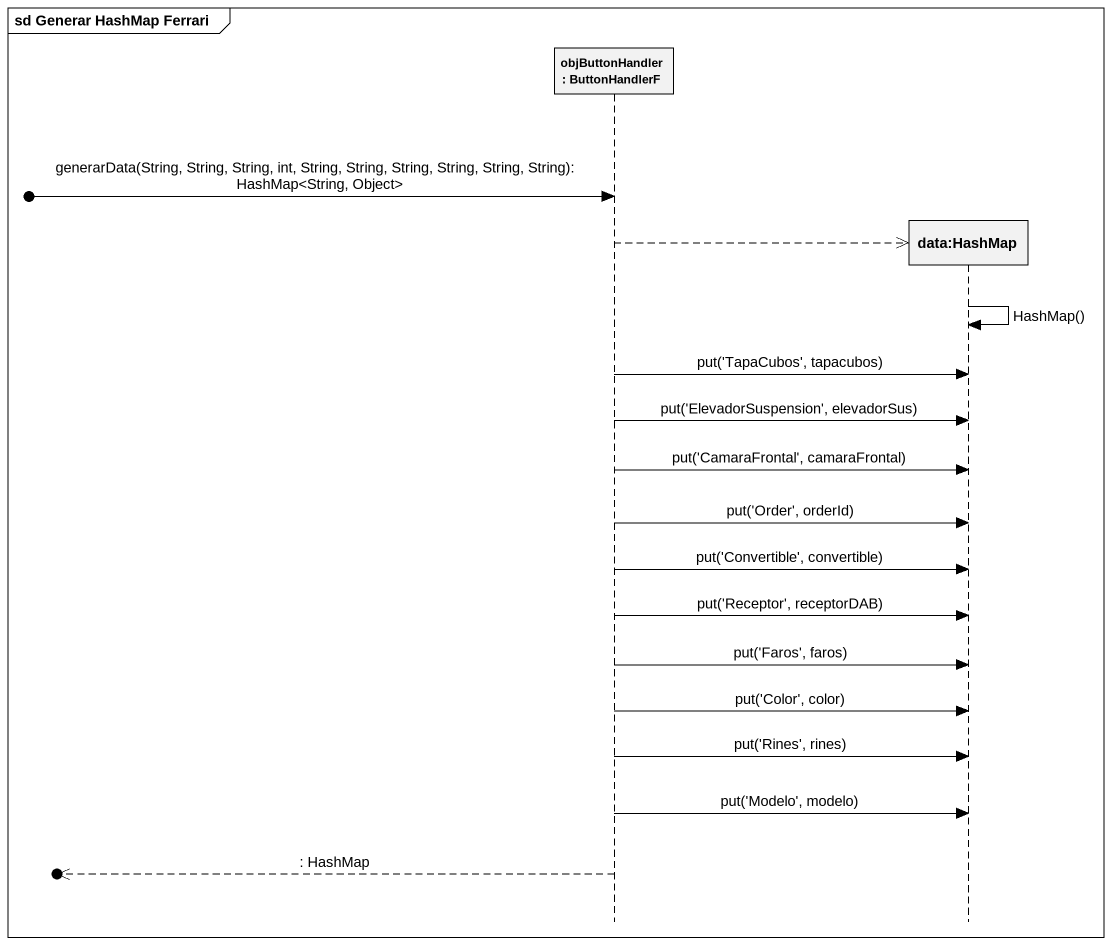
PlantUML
@startuml
mainframe sd Generar HashMap Ferrari
hide footbox
participant "objButtonHandler : ButtonHandlerF" as objButtonHandler
participant "data:HashMap" as data_HashMap

[o-> objButtonHandler : generarData(String, String, String, int, String, String, String, String, String, String): HashMap<String, Object>
objButtonHandler -->> data_HashMap **
data_HashMap -> data_HashMap : HashMap()
objButtonHandler -> data_HashMap : put('TapaCubos', tapacubos)
objButtonHandler -> data_HashMap : put('ElevadorSuspension', elevadorSus)
objButtonHandler -> data_HashMap : put('CamaraFrontal', camaraFrontal)
objButtonHandler -> data_HashMap : put('Order', orderId)
objButtonHandler -> data_HashMap : put('Convertible', convertible)
objButtonHandler -> data_HashMap : put('Receptor', receptorDAB)
objButtonHandler -> data_HashMap : put('Faros', faros)
objButtonHandler -> data_HashMap : put('Color', color)
objButtonHandler -> data_HashMap : put('Rines', rines)
objButtonHandler -> data_HashMap : put('Modelo', modelo)
[o<<-- objButtonHandler : : HashMap
@enduml
